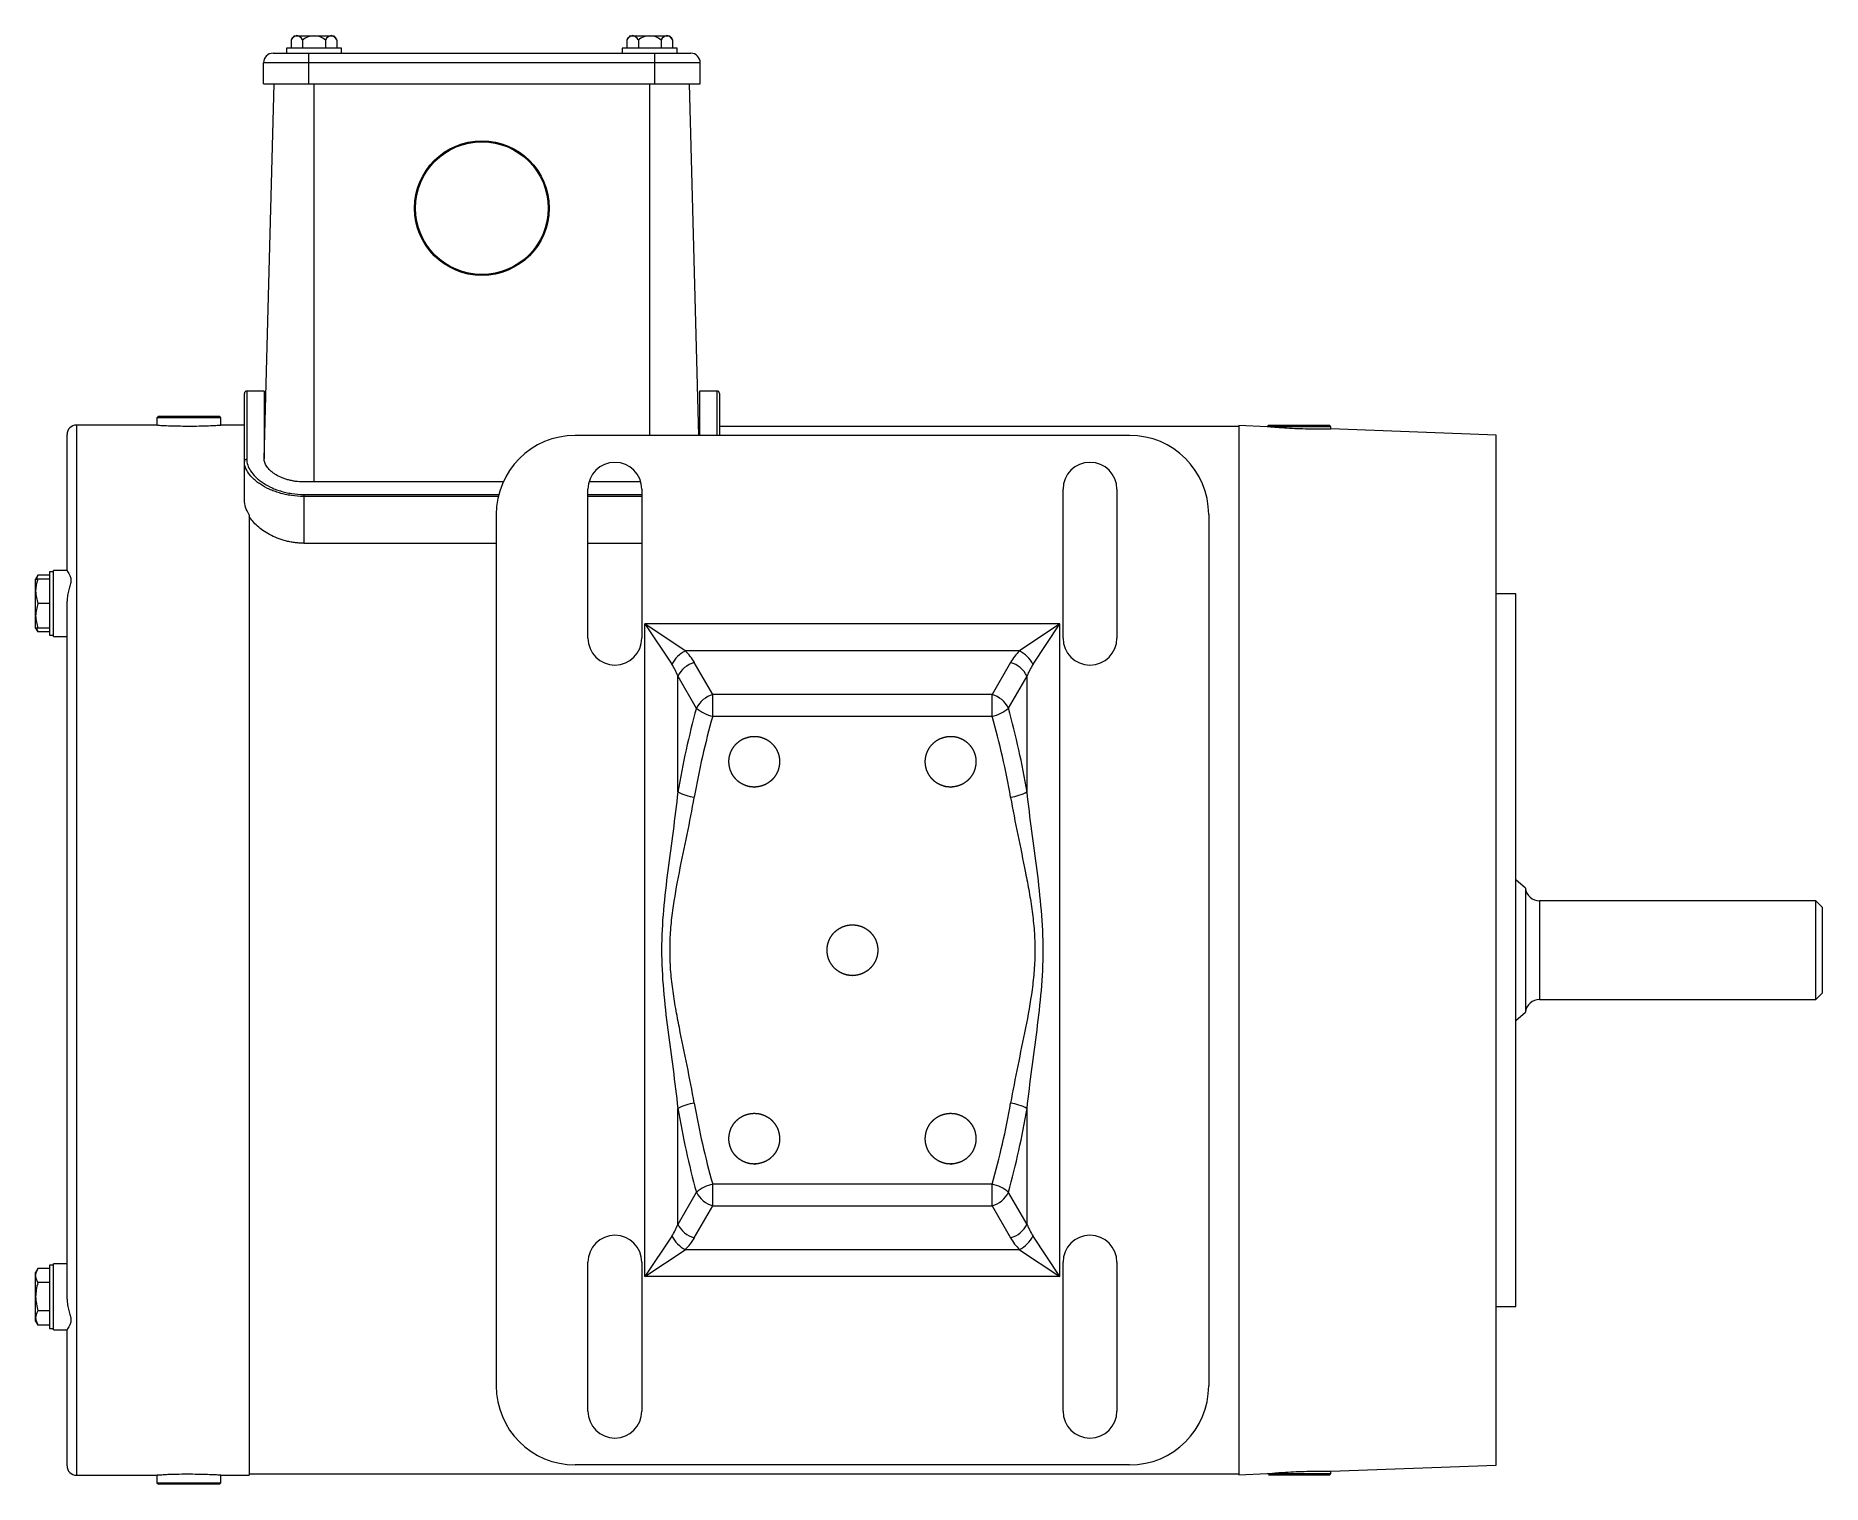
# Paper-space layout '_Bottom' of a CAD drawing. Header units: inches. Extents: x -4.5 to 6.8, y -3.4 to 5.8.
import ezdxf

# ---------------------------------------------------------------- set-up
doc = ezdxf.new("R2010")
doc.units = ezdxf.units.IN
doc.header["$MEASUREMENT"] = 0

psp = doc.layouts.new('_Bottom')

# ---------------------------------------------------------------- linework, layer by layer
at = {"color": 7, "linetype": 'Continuous', "lineweight": 15}
for p, q in [((-2.84, 5.773), (-2.59, 5.773)), ((-0.72, 5.773), (-0.47, 5.773)), ((-2.974, 5.663), (-0.336, 5.663)), ((-2.889, 5.694), (-2.889, 5.663)), ((-2.541, 5.694), (-2.889, 5.694)), ((-2.859, 5.747), (-2.859, 5.694)), ((-2.787, 5.747), (-2.787, 5.694)), ((-2.748, 5.47), (-2.748, 5.663)), ((-2.643, 5.747), (-2.643, 5.694)), ((-2.571, 5.747), (-2.571, 5.694)), ((-2.541, 5.663), (-2.541, 5.694)), ((-0.769, 5.694), (-0.769, 5.663)), ((-0.421, 5.694), (-0.769, 5.694)), ((-0.739, 5.747), (-0.739, 5.694)), ((-0.667, 5.747), (-0.667, 5.694)), ((-0.562, 5.47), (-0.562, 5.663)), ((-0.523, 5.747), (-0.523, 5.694)), ((-0.451, 5.747), (-0.451, 5.694)), ((-0.421, 5.663), (-0.421, 5.694)), ((-0.277, 5.603), (-3.034, 5.603)), ((-3.034, 5.47), (-3.034, 5.603)), ((-0.277, 5.47), (-0.277, 5.603)), ((-3.034, 5.47), (-0.277, 5.47)), ((-3.03, 3.102), (-2.967, 5.47)), ((-0.284, 3.25), (-0.343, 5.47)), ((-3.155, 2.843), (-3.155, 3.515)), ((-3.03, 3.53), (-3.14, 3.53)), ((-3.03, 3.53), (-3.03, 3.103)), ((-0.17, 3.53), (-0.28, 3.53)), ((-0.28, 3.53), (-0.28, 3.25)), ((-0.155, 3.515), (-0.155, 3.25)), ((-3.704, 3.315), (-4.215, 3.315)), ((-3.698, 3.372), (-3.707, 3.362)), ((-3.707, 3.362), (-3.707, 3.315)), ((-3.303, 3.362), (-3.707, 3.362)), ((-3.698, 3.372), (-3.312, 3.372)), ((-3.303, 3.362), (-3.312, 3.372)), ((-3.155, 3.315), (-3.304, 3.315)), ((-3.303, 3.315), (-3.303, 3.362)), ((3.125, 3.306), (-0.155, 3.306)), ((3.304, 3.305), (3.125, 3.312)), ((3.125, 3.312), (3.125, -3.312)), ((3.312, 3.315), (3.303, 3.305)), ((3.707, 3.305), (3.304, 3.305)), ((3.312, 3.315), (3.697, 3.315)), ((3.707, 3.305), (3.697, 3.315)), ((4.75, 3.252), (3.705, 3.291)), ((3.707, 3.29), (3.707, 3.305)), ((-4.275, 2.397), (-4.275, 3.255)), ((2.435, 3.25), (-1.065, 3.25)), ((4.75, -3.252), (4.75, 3.252)), ((-1.52, 2.957), (-2.78, 2.957)), ((-0.652, 2.957), (-0.978, 2.957)), ((-2.78, 2.877), (-2.78, 2.57)), ((-0.985, 1.97), (-0.985, 2.91)), ((-0.645, 2.91), (-0.645, 1.97)), ((2.015, 1.97), (2.015, 2.91)), ((2.355, 2.91), (2.355, 1.97)), ((-3.125, 2.749), (-3.125, -3.315)), ((-1.565, 2.75), (-1.565, -2.75)), ((2.935, 2.75), (2.935, -2.75)), ((-2.78, 2.57), (-1.565, 2.57)), ((-0.985, 2.57), (-0.645, 2.57)), ((-4.361, 2.388), (-4.386, 2.388)), ((-4.386, 2.388), (-4.386, 1.989)), ((-4.275, 2.397), (-4.361, 2.397)), ((-4.361, 1.98), (-4.361, 2.397)), ((-4.459, 2.367), (-4.473, 2.343)), ((-4.473, 2.034), (-4.473, 2.343)), ((-4.386, 2.367), (-4.459, 2.367)), ((-4.386, 2.343), (-4.459, 2.343)), ((-4.386, 2.188), (-4.459, 2.188)), ((-4.275, -2.203), (-4.275, 2.203)), ((4.875, 2.249), (4.75, 2.249)), ((4.875, -2.249), (4.875, 2.249)), ((-4.473, 2.034), (-4.459, 2.01)), ((-4.467, 2.034), (-4.459, 2.01)), ((-4.386, 2.034), (-4.459, 2.034)), ((-0.625, -2.06), (-0.625, 2.06)), ((-0.625, 2.06), (-0.456, 1.806)), ((-0.371, 1.891), (-0.625, 2.06)), ((1.995, 2.06), (-0.625, 2.06)), ((1.995, 2.06), (1.741, 1.891)), ((1.826, 1.806), (1.995, 2.06)), ((1.995, -2.06), (1.995, 2.06)), ((-4.386, 2.01), (-4.459, 2.01)), ((-4.386, 1.989), (-4.361, 1.989)), ((-4.361, 1.98), (-4.275, 1.98)), ((1.741, 1.891), (-0.371, 1.891)), ((-0.197, 1.614), (-0.314, 1.816)), ((1.684, 1.816), (1.567, 1.614)), ((-0.418, 0.999), (-0.418, 1.731)), ((-0.418, 1.731), (-0.301, 1.529)), ((1.671, 1.529), (1.788, 1.731)), ((1.788, 0.999), (1.788, 1.731)), ((1.567, 1.614), (-0.197, 1.614)), ((-0.197, 1.477), (-0.197, 1.614)), ((1.567, 1.477), (1.567, 1.614)), ((-0.197, 1.477), (1.567, 1.477)), ((4.935, 0.391), (4.875, 0.444)), ((4.935, 0.391), (4.935, -0.391)), ((6.769, 0.312), (5.024, 0.312)), ((6.809, 0.272), (6.769, 0.312)), ((6.769, -0.312), (6.769, 0.312)), ((6.809, 0.272), (6.809, -0.272)), ((5.024, -0.312), (6.769, -0.312)), ((6.769, -0.312), (6.809, -0.272)), ((4.875, -0.444), (4.935, -0.391)), ((-0.418, -1.731), (-0.418, -0.999)), ((1.788, -1.731), (1.788, -0.999)), ((-0.301, -1.529), (-0.418, -1.731)), ((1.567, -1.477), (-0.197, -1.477)), ((-0.197, -1.614), (-0.197, -1.477)), ((1.567, -1.614), (1.567, -1.477)), ((1.788, -1.731), (1.671, -1.529)), ((-0.314, -1.816), (-0.197, -1.614)), ((-0.197, -1.614), (1.567, -1.614)), ((1.567, -1.614), (1.684, -1.816)), ((-0.456, -1.806), (-0.625, -2.06)), ((-0.625, -2.06), (-0.371, -1.891)), ((1.741, -1.891), (-0.371, -1.891)), ((1.741, -1.891), (1.995, -2.06)), ((1.995, -2.06), (1.826, -1.806)), ((-4.459, -2.01), (-4.473, -2.034)), ((-4.386, -2.01), (-4.459, -2.01)), ((-4.361, -1.989), (-4.386, -1.989)), ((-4.386, -1.989), (-4.386, -2.388)), ((-4.275, -1.98), (-4.361, -1.98)), ((-4.361, -2.397), (-4.361, -1.98)), ((-0.985, -2.91), (-0.985, -1.97)), ((-0.645, -1.97), (-0.645, -2.91)), ((2.015, -2.91), (2.015, -1.97)), ((2.355, -1.97), (2.355, -2.91)), ((-4.473, -2.343), (-4.473, -2.034)), ((-4.386, -2.099), (-4.459, -2.099)), ((1.995, -2.06), (-0.625, -2.06)), ((4.75, -2.249), (4.875, -2.249)), ((-4.473, -2.343), (-4.459, -2.367)), ((-4.386, -2.278), (-4.459, -2.278)), ((-4.386, -2.367), (-4.459, -2.367)), ((-4.386, -2.388), (-4.361, -2.388)), ((-4.361, -2.397), (-4.275, -2.397)), ((-4.275, -3.255), (-4.275, -2.397)), ((2.435, -3.25), (-1.065, -3.25)), ((3.706, -3.29), (4.75, -3.252)), ((-4.215, -3.315), (-3.704, -3.315)), ((-3.707, -3.315), (-3.707, -3.362)), ((-3.707, -3.362), (-3.698, -3.372)), ((-3.707, -3.362), (-3.303, -3.362)), ((-3.312, -3.372), (-3.698, -3.372)), ((-3.312, -3.372), (-3.303, -3.362)), ((-3.306, -3.315), (-3.125, -3.315)), ((-3.303, -3.362), (-3.303, -3.315)), ((-3.125, -3.306), (3.125, -3.306)), ((3.125, -3.312), (3.304, -3.305)), ((3.304, -3.305), (3.707, -3.305)), ((3.697, -3.315), (3.312, -3.315)), ((3.697, -3.315), (3.707, -3.305)), ((3.707, -3.305), (3.707, -3.29))]:
    psp.add_line(p, q, dxfattribs=at)
at = {"color": 8, "linetype": 'Continuous', "lineweight": 15}
for p, q in [((-2.715, 2.957), (-2.715, 5.47)), ((-0.595, 3.25), (-0.595, 5.47)), ((-3.14, 3.53), (-3.14, 3.1)), ((-0.17, 3.25), (-0.17, 3.53)), ((-4.215, 3.315), (-4.215, -3.315)), ((-2.78, 2.877), (-1.549, 2.877)), ((-1.552, 2.865), (-2.78, 2.865)), ((-0.985, 2.877), (-0.645, 2.877)), ((-0.645, 2.865), (-0.985, 2.865)), ((5.024, 0.312), (5.024, -0.312))]:
    psp.add_line(p, q, dxfattribs=at)
at = {"color": 7, "linetype": 'Continuous', "lineweight": 15}
for radius in [0.425, 0.419]:
    psp.add_circle((-1.655, 4.685), radius, dxfattribs=at)
for centre, radius, start, end in [((-2.715, 5.663), 0.167, 138.6522, 150.0945), ((-2.818, 5.729), 0.0453, 96.9616, 156.6167), ((-2.829, 5.729), 0.0453, 23.3833, 83.0384), ((-2.715, 5.663), 0.11, 48.9984, 131.0016), ((-2.601, 5.729), 0.0453, 96.9616, 156.6167), ((-2.612, 5.729), 0.0453, 23.3833, 83.0384), ((-2.715, 5.663), 0.167, 29.9055, 41.3478), ((-0.595, 5.663), 0.167, 138.6522, 150.0945), ((-0.698, 5.729), 0.0453, 96.9616, 156.6167), ((-0.709, 5.729), 0.0453, 23.3833, 83.0384), ((-0.595, 5.663), 0.11, 48.9984, 131.0016), ((-0.481, 5.729), 0.0453, 96.9616, 156.6167), ((-0.492, 5.729), 0.0453, 23.3833, 83.0384), ((-0.595, 5.663), 0.167, 29.9055, 41.3478), ((-2.974, 5.603), 0.06, 90, 180), ((-0.336, 5.603), 0.06, 0, 90), ((-3.14, 3.515), 0.015, 90, 180), ((-0.17, 3.515), 0.015, 0, 90), ((-4.215, 3.255), 0.06, 90, 180), ((-3.015, 3.355), 0.015, 180, 236.8623), ((-0.295, 3.355), 0.015, 303.1377, 360), ((-1.065, 2.75), 0.5, 90, 180), ((2.435, 2.75), 0.5, 0, 90), ((-3.141, 3.085), 0.0142, 86.6118, 176.1539), ((-0.815, 2.91), 0.17, 0, 180), ((2.185, 2.91), 0.17, 0, 180), ((-0.815, 1.97), 0.17, 180, 0), ((2.185, 1.97), 0.17, 180, 0), ((-0.28, 1.715), 0.197, 117.2738, 152.7262), ((-0.774, 1.596), 0.381, 20.7786, 33.3797), ((-0.271, 1.657), 0.164, 105.1438, 153.3192), ((-0.625, 1.636), 0.36, 30, 45), ((1.995, 1.636), 0.36, 135, 150), ((1.641, 1.657), 0.164, 26.6808, 74.8562), ((1.65, 1.715), 0.197, 27.2738, 62.7262), ((2.144, 1.596), 0.381, 146.6203, 159.2214), ((-0.154, 1.455), 0.164, 105.1438, 153.3192), ((1.524, 1.455), 0.164, 26.6808, 74.8562), ((4.888, 0.106), 5.38, 164.6697, 170.4489), ((4.659, 0.099), 5.048, 164.158, 170.1193), ((-0.159, 1.683), 0.209, 227.4903, 259.6621), ((1.529, 1.683), 0.209, 280.3379, 312.5097), ((-3.289, 0.099), 5.048, 9.8807, 15.842), ((-3.518, 0.106), 5.38, 9.5511, 15.3303), ((-0.28, 1.245), 0.281, 240.8157, 263.2012), ((1.65, 1.245), 0.281, 276.7988, 299.1843), ((5.024, 0.402), 0.09, 187.4616, 270), ((5.024, -0.402), 0.09, 90, 172.5384), ((-0.28, -1.245), 0.281, 96.7988, 119.1843), ((4.888, -0.106), 5.38, 189.5511, 195.3303), ((4.659, -0.099), 5.048, 189.8807, 195.842), ((-3.289, -0.099), 5.048, 344.158, 350.1193), ((-3.518, -0.106), 5.38, 344.6697, 350.4489), ((1.65, -1.245), 0.281, 60.8157, 83.2012), ((-0.159, -1.683), 0.209, 100.3379, 132.5097), ((-0.154, -1.455), 0.164, 206.6808, 254.8562), ((1.529, -1.683), 0.209, 47.4903, 79.6621), ((1.524, -1.455), 0.164, 285.1438, 333.3192), ((-0.815, -1.97), 0.17, 0, 180), ((-0.774, -1.596), 0.381, 326.6203, 339.2214), ((-0.271, -1.657), 0.164, 206.6808, 254.8562), ((1.641, -1.657), 0.164, 285.1438, 333.3192), ((2.144, -1.596), 0.381, 200.7786, 213.3797), ((2.185, -1.97), 0.17, 0, 180), ((-0.28, -1.715), 0.197, 207.2738, 242.7262), ((-0.625, -1.636), 0.36, 315, 330), ((1.995, -1.636), 0.36, 210, 225), ((1.65, -1.715), 0.197, 297.2738, 332.7262), ((-1.065, -2.75), 0.5, 180, 270), ((2.435, -2.75), 0.5, 270, 0), ((-0.815, -2.91), 0.17, 180, 0), ((2.185, -2.91), 0.17, 180, 0), ((-4.215, -3.255), 0.06, 180, 270)]:
    psp.add_arc(centre, radius, start, end, dxfattribs=at)
for points, knots in [([(-3.704, 3.315), (-3.704, 3.315), (-3.704, 3.315), (-3.68, 3.313), (-3.656, 3.312), (-3.646, 3.312)], [0, 0, 0, 0, 0.306025, 0.729308, 1, 1, 1, 1]), ([(-3.646, 3.312), (-3.629, 3.311), (-3.593, 3.31), (-3.526, 3.309), (-3.457, 3.309), (-3.393, 3.311), (-3.343, 3.313), (-3.309, 3.315), (-3.306, 3.315), (-3.304, 3.315)], [0, 0, 0, 0, 0.143813, 0.287631, 0.431304, 0.574889, 0.718637, 0.862517, 1, 1, 1, 1]), ([(3.705, 3.29), (3.705, 3.29), (3.708, 3.29), (3.691, 3.29), (3.653, 3.289), (3.596, 3.289), (3.53, 3.291), (3.461, 3.293), (3.404, 3.297), (3.357, 3.3), (3.321, 3.303), (3.307, 3.305), (3.304, 3.305), (3.304, 3.305)], [0, 0, 0, 0, 0.032949, 0.143647, 0.254369, 0.36514, 0.475867, 0.586548, 0.697382, 0.768849, 0.879645, 0.990456, 1, 1, 1, 1]), ([(-2.78, 2.865), (-2.807, 2.865), (-2.833, 2.867), (-2.871, 2.872), (-2.884, 2.875), (-2.909, 2.88), (-2.921, 2.883), (-2.944, 2.89), (-2.956, 2.894), (-2.977, 2.902), (-2.988, 2.906), (-3.019, 2.92), (-3.037, 2.93), (-3.062, 2.947), (-3.07, 2.952), (-3.084, 2.964), (-3.091, 2.97), (-3.11, 2.987), (-3.12, 3), (-3.138, 3.025), (-3.144, 3.037), (-3.153, 3.062), (-3.155, 3.074), (-3.155, 3.086)], [0, 0, 0, 0, 0.125, 0.125, 0.1875, 0.1875, 0.25, 0.25, 0.3125, 0.3125, 0.375, 0.375, 0.5, 0.5, 0.5625, 0.5625, 0.625, 0.625, 0.75, 0.75, 0.875, 0.875, 1, 1, 1, 1]), ([(-3.14, 3.1), (-3.14, 3.087), (-3.138, 3.075), (-3.13, 3.05), (-3.124, 3.038), (-3.107, 3.013), (-3.097, 3.001), (-3.079, 2.983), (-3.073, 2.977), (-3.059, 2.966), (-3.051, 2.96), (-3.027, 2.943), (-3.01, 2.933), (-2.981, 2.919), (-2.971, 2.915), (-2.95, 2.906), (-2.939, 2.903), (-2.916, 2.896), (-2.905, 2.893), (-2.881, 2.887), (-2.868, 2.885), (-2.831, 2.879), (-2.806, 2.877), (-2.78, 2.877)], [0, 0, 0, 0, 0.125, 0.125, 0.25, 0.25, 0.375, 0.375, 0.4375, 0.4375, 0.5, 0.5, 0.625, 0.625, 0.6875, 0.6875, 0.75, 0.75, 0.8125, 0.8125, 0.875, 0.875, 1, 1, 1, 1]), ([(-2.78, 2.957), (-2.798, 2.957), (-2.815, 2.958), (-2.841, 2.961), (-2.849, 2.963), (-2.866, 2.966), (-2.874, 2.968), (-2.89, 2.973), (-2.897, 2.975), (-2.912, 2.98), (-2.919, 2.983), (-2.939, 2.992), (-2.951, 2.999), (-2.968, 3.01), (-2.973, 3.013), (-2.983, 3.021), (-2.988, 3.025), (-3, 3.037), (-3.007, 3.045), (-3.019, 3.061), (-3.023, 3.07), (-3.029, 3.087), (-3.03, 3.095), (-3.03, 3.103)], [0, 0, 0, 0, 0.125, 0.125, 0.1875, 0.1875, 0.25, 0.25, 0.3125, 0.3125, 0.375, 0.375, 0.5, 0.5, 0.5625, 0.5625, 0.625, 0.625, 0.75, 0.75, 0.875, 0.875, 1, 1, 1, 1]), ([(-3.125, 2.749), (-3.135, 2.765), (-3.142, 2.781), (-3.152, 2.812), (-3.155, 2.828), (-3.155, 2.843)], [0, 0, 0, 0, 0.5, 0.5, 1, 1, 1, 1]), ([(-2.78, 2.57), (-2.79, 2.57), (-2.8, 2.57), (-2.82, 2.571), (-2.829, 2.572), (-2.849, 2.575), (-2.858, 2.576), (-2.877, 2.58), (-2.887, 2.582), (-2.914, 2.589), (-2.932, 2.595), (-2.965, 2.608), (-2.981, 2.616), (-3.011, 2.632), (-3.025, 2.64), (-3.05, 2.658), (-3.062, 2.668), (-3.094, 2.697), (-3.112, 2.718), (-3.125, 2.739)], [0, 0, 0, 0, 0.0625, 0.0625, 0.125, 0.125, 0.1875, 0.1875, 0.25, 0.25, 0.375, 0.375, 0.5, 0.5, 0.625, 0.625, 0.75, 0.75, 1, 1, 1, 1]), ([(-4.275, 2.397), (-4.275, 2.396), (-4.273, 2.394), (-4.269, 2.387), (-4.266, 2.383), (-4.26, 2.373), (-4.257, 2.367), (-4.252, 2.353), (-4.25, 2.345), (-4.25, 2.332), (-4.251, 2.327), (-4.252, 2.317), (-4.253, 2.312), (-4.257, 2.297), (-4.26, 2.286), (-4.266, 2.264), (-4.269, 2.252), (-4.273, 2.228), (-4.275, 2.215), (-4.275, 2.203)], [0, 0, 0, 0, 0.125, 0.125, 0.25, 0.25, 0.375, 0.375, 0.5, 0.5, 0.5625, 0.5625, 0.625, 0.625, 0.75, 0.75, 0.875, 0.875, 1, 1, 1, 1]), ([(-4.473, 2.343), (-4.473, 2.343), (-4.471, 2.343), (-4.466, 2.343), (-4.463, 2.343), (-4.459, 2.343)], [0, 0, 0, 0, 0.5, 0.5, 1, 1, 1, 1]), ([(-4.473, 2.266), (-4.473, 2.253), (-4.471, 2.239), (-4.466, 2.214), (-4.463, 2.201), (-4.459, 2.188)], [0, 0, 0, 0, 0.5, 0.5, 1, 1, 1, 1]), ([(-4.459, 2.367), (-4.46, 2.364), (-4.465, 2.356), (-4.466, 2.348), (-4.467, 2.343)], [0, 0, 0, 0, 0.38197, 1, 1, 1, 1]), ([(-4.459, 2.188), (-4.463, 2.176), (-4.466, 2.163), (-4.471, 2.137), (-4.473, 2.124), (-4.473, 2.111)], [0, 0, 0, 0, 0.5, 0.5, 1, 1, 1, 1]), ([(-4.473, 2.111), (-4.473, 2.098), (-4.471, 2.085), (-4.466, 2.059), (-4.463, 2.047), (-4.459, 2.034)], [0, 0, 0, 0, 0.5, 0.5, 1, 1, 1, 1]), ([(0.076, 1.03), (0.054, 1.03), (0.043, 1.031), (0.022, 1.035), (0.012, 1.039), (-0.008, 1.047), (-0.017, 1.052), (-0.035, 1.064), (-0.043, 1.071), (-0.058, 1.087), (-0.064, 1.095), (-0.075, 1.112), (-0.08, 1.122), (-0.088, 1.141), (-0.09, 1.151), (-0.094, 1.171), (-0.095, 1.181), (-0.095, 1.201), (-0.094, 1.211), (-0.09, 1.231), (-0.087, 1.241), (-0.079, 1.26), (-0.075, 1.269), (-0.063, 1.286), (-0.057, 1.294), (-0.035, 1.316), (-0.018, 1.329), (0.012, 1.341), (0.022, 1.344), (0.043, 1.349), (0.054, 1.35), (0.076, 1.35), (0.086, 1.349), (0.108, 1.345), (0.118, 1.341), (0.138, 1.333), (0.147, 1.328), (0.164, 1.316), (0.172, 1.309), (0.187, 1.294), (0.193, 1.286), (0.205, 1.269), (0.209, 1.26), (0.217, 1.241), (0.22, 1.231), (0.224, 1.211), (0.225, 1.201), (0.225, 1.181), (0.224, 1.171), (0.22, 1.151), (0.218, 1.141), (0.21, 1.122), (0.205, 1.112), (0.194, 1.095), (0.188, 1.087), (0.173, 1.071), (0.165, 1.065), (0.148, 1.053), (0.138, 1.047), (0.118, 1.039), (0.108, 1.036), (0.087, 1.031), (0.076, 1.03), (0.054, 1.03)], [-0.03125, -0.03125, 0, 0, 0.03125, 0.03125, 0.0625, 0.0625, 0.09375, 0.09375, 0.125, 0.125, 0.15625, 0.15625, 0.1875, 0.1875, 0.21875, 0.21875, 0.25, 0.25, 0.28125, 0.28125, 0.3125, 0.3125, 0.34375, 0.34375, 0.375, 0.375, 0.4375, 0.4375, 0.46875, 0.46875, 0.5, 0.5, 0.53125, 0.53125, 0.5625, 0.5625, 0.59375, 0.59375, 0.625, 0.625, 0.65625, 0.65625, 0.6875, 0.6875, 0.71875, 0.71875, 0.75, 0.75, 0.78125, 0.78125, 0.8125, 0.8125, 0.84375, 0.84375, 0.875, 0.875, 0.90625, 0.90625, 0.9375, 0.9375, 0.96875, 0.96875, 1, 1, 1.03125, 1.03125]), ([(1.316, 1.03), (1.294, 1.03), (1.283, 1.031), (1.262, 1.035), (1.252, 1.039), (1.232, 1.047), (1.223, 1.052), (1.205, 1.064), (1.197, 1.071), (1.182, 1.087), (1.176, 1.095), (1.165, 1.112), (1.16, 1.122), (1.152, 1.141), (1.15, 1.151), (1.146, 1.171), (1.145, 1.181), (1.145, 1.201), (1.146, 1.211), (1.15, 1.231), (1.153, 1.241), (1.161, 1.26), (1.165, 1.269), (1.177, 1.286), (1.183, 1.294), (1.205, 1.316), (1.222, 1.329), (1.252, 1.341), (1.262, 1.344), (1.283, 1.349), (1.294, 1.35), (1.316, 1.35), (1.326, 1.349), (1.348, 1.345), (1.358, 1.341), (1.378, 1.333), (1.387, 1.328), (1.404, 1.316), (1.412, 1.309), (1.427, 1.294), (1.433, 1.286), (1.445, 1.269), (1.449, 1.26), (1.457, 1.241), (1.46, 1.231), (1.464, 1.211), (1.465, 1.201), (1.465, 1.181), (1.464, 1.171), (1.46, 1.151), (1.458, 1.141), (1.45, 1.122), (1.445, 1.112), (1.434, 1.095), (1.428, 1.087), (1.413, 1.071), (1.405, 1.065), (1.388, 1.053), (1.378, 1.047), (1.358, 1.039), (1.348, 1.036), (1.327, 1.031), (1.316, 1.03), (1.294, 1.03)], [-0.03125, -0.03125, 0, 0, 0.03125, 0.03125, 0.0625, 0.0625, 0.09375, 0.09375, 0.125, 0.125, 0.15625, 0.15625, 0.1875, 0.1875, 0.21875, 0.21875, 0.25, 0.25, 0.28125, 0.28125, 0.3125, 0.3125, 0.34375, 0.34375, 0.375, 0.375, 0.4375, 0.4375, 0.46875, 0.46875, 0.5, 0.5, 0.53125, 0.53125, 0.5625, 0.5625, 0.59375, 0.59375, 0.625, 0.625, 0.65625, 0.65625, 0.6875, 0.6875, 0.71875, 0.71875, 0.75, 0.75, 0.78125, 0.78125, 0.8125, 0.8125, 0.84375, 0.84375, 0.875, 0.875, 0.90625, 0.90625, 0.9375, 0.9375, 0.96875, 0.96875, 1, 1, 1.03125, 1.03125]), ([(-0.418, 0.999), (-0.427, 0.917), (-0.437, 0.835), (-0.459, 0.669), (-0.47, 0.587), (-0.491, 0.421), (-0.501, 0.337), (-0.516, 0.17), (-0.52, 0.086), (-0.52, -0.083), (-0.516, -0.167), (-0.501, -0.335), (-0.492, -0.419), (-0.471, -0.586), (-0.459, -0.669), (-0.437, -0.834), (-0.427, -0.917), (-0.418, -0.999)], [0, 0, 0, 0, 0.125, 0.125, 0.25, 0.25, 0.375, 0.375, 0.5, 0.5, 0.625, 0.625, 0.75, 0.75, 0.875, 0.875, 1, 1, 1, 1]), ([(-0.314, -0.965), (-0.327, -0.887), (-0.343, -0.808), (-0.376, -0.649), (-0.392, -0.569), (-0.416, -0.449), (-0.424, -0.408), (-0.438, -0.327), (-0.445, -0.286), (-0.455, -0.204), (-0.46, -0.163), (-0.466, -0.08), (-0.467, -0.039), (-0.467, 0.024), (-0.467, 0.045), (-0.465, 0.086), (-0.464, 0.107), (-0.459, 0.168), (-0.455, 0.209), (-0.438, 0.331), (-0.424, 0.411), (-0.392, 0.571), (-0.375, 0.65), (-0.343, 0.809), (-0.327, 0.887), (-0.314, 0.965)], [0, 0, 0, 0, 0.125, 0.125, 0.25, 0.25, 0.3125, 0.3125, 0.375, 0.375, 0.4375, 0.4375, 0.5, 0.5, 0.53125, 0.53125, 0.5625, 0.5625, 0.625, 0.625, 0.75, 0.75, 0.875, 0.875, 1, 1, 1, 1]), ([(1.684, 0.965), (1.697, 0.887), (1.713, 0.808), (1.746, 0.649), (1.762, 0.569), (1.786, 0.449), (1.794, 0.408), (1.808, 0.327), (1.815, 0.286), (1.825, 0.204), (1.83, 0.163), (1.836, 0.08), (1.837, 0.039), (1.837, -0.024), (1.837, -0.045), (1.835, -0.086), (1.834, -0.107), (1.829, -0.168), (1.825, -0.209), (1.808, -0.331), (1.794, -0.411), (1.762, -0.571), (1.745, -0.65), (1.713, -0.809), (1.697, -0.887), (1.684, -0.965)], [0, 0, 0, 0, 0.125, 0.125, 0.25, 0.25, 0.3125, 0.3125, 0.375, 0.375, 0.4375, 0.4375, 0.5, 0.5, 0.53125, 0.53125, 0.5625, 0.5625, 0.625, 0.625, 0.75, 0.75, 0.875, 0.875, 1, 1, 1, 1]), ([(1.788, -0.999), (1.797, -0.917), (1.807, -0.835), (1.829, -0.669), (1.84, -0.587), (1.861, -0.421), (1.871, -0.337), (1.886, -0.17), (1.89, -0.086), (1.89, 0.083), (1.886, 0.167), (1.871, 0.335), (1.862, 0.419), (1.841, 0.586), (1.829, 0.669), (1.807, 0.834), (1.797, 0.917), (1.788, 0.999)], [0, 0, 0, 0, 0.125, 0.125, 0.25, 0.25, 0.375, 0.375, 0.5, 0.5, 0.625, 0.625, 0.75, 0.75, 0.875, 0.875, 1, 1, 1, 1]), ([(0.696, -0.16), (0.674, -0.16), (0.664, -0.159), (0.644, -0.155), (0.633, -0.152), (0.614, -0.144), (0.605, -0.139), (0.587, -0.127), (0.579, -0.121), (0.564, -0.106), (0.558, -0.098), (0.546, -0.08), (0.541, -0.071), (0.533, -0.052), (0.53, -0.042), (0.526, -0.021), (0.525, -0.011), (0.525, 0.01), (0.526, 0.021), (0.53, 0.041), (0.533, 0.051), (0.541, 0.071), (0.546, 0.08), (0.558, 0.098), (0.564, 0.106), (0.579, 0.121), (0.587, 0.127), (0.605, 0.139), (0.614, 0.144), (0.633, 0.152), (0.643, 0.155), (0.664, 0.159), (0.675, 0.16), (0.695, 0.16), (0.706, 0.159), (0.726, 0.155), (0.737, 0.152), (0.756, 0.144), (0.765, 0.139), (0.783, 0.127), (0.791, 0.121), (0.805, 0.106), (0.812, 0.098), (0.824, 0.08), (0.829, 0.071), (0.837, 0.052), (0.84, 0.042), (0.844, 0.021), (0.845, 0.011), (0.845, -0.01), (0.844, -0.021), (0.84, -0.041), (0.837, -0.051), (0.829, -0.071), (0.824, -0.08), (0.812, -0.097), (0.806, -0.106), (0.791, -0.12), (0.783, -0.127), (0.765, -0.139), (0.756, -0.144), (0.737, -0.152), (0.727, -0.155), (0.706, -0.159), (0.696, -0.16), (0.674, -0.16)], [-0.03125, -0.03125, 0, 0, 0.03125, 0.03125, 0.0625, 0.0625, 0.09375, 0.09375, 0.125, 0.125, 0.15625, 0.15625, 0.1875, 0.1875, 0.21875, 0.21875, 0.25, 0.25, 0.28125, 0.28125, 0.3125, 0.3125, 0.34375, 0.34375, 0.375, 0.375, 0.40625, 0.40625, 0.4375, 0.4375, 0.46875, 0.46875, 0.5, 0.5, 0.53125, 0.53125, 0.5625, 0.5625, 0.59375, 0.59375, 0.625, 0.625, 0.65625, 0.65625, 0.6875, 0.6875, 0.71875, 0.71875, 0.75, 0.75, 0.78125, 0.78125, 0.8125, 0.8125, 0.84375, 0.84375, 0.875, 0.875, 0.90625, 0.90625, 0.9375, 0.9375, 0.96875, 0.96875, 1, 1, 1.03125, 1.03125]), ([(0.076, -1.35), (0.054, -1.35), (0.043, -1.349), (0.022, -1.345), (0.012, -1.341), (-0.008, -1.333), (-0.017, -1.328), (-0.034, -1.316), (-0.042, -1.309), (-0.057, -1.294), (-0.063, -1.286), (-0.075, -1.269), (-0.079, -1.26), (-0.087, -1.241), (-0.09, -1.231), (-0.094, -1.211), (-0.095, -1.201), (-0.095, -1.181), (-0.094, -1.171), (-0.09, -1.151), (-0.088, -1.141), (-0.08, -1.122), (-0.075, -1.112), (-0.064, -1.095), (-0.058, -1.087), (-0.043, -1.071), (-0.035, -1.065), (-0.017, -1.052), (-0.008, -1.047), (0.012, -1.039), (0.022, -1.036), (0.043, -1.031), (0.054, -1.03), (0.076, -1.03), (0.086, -1.031), (0.108, -1.035), (0.118, -1.039), (0.138, -1.047), (0.147, -1.052), (0.165, -1.064), (0.173, -1.071), (0.187, -1.086), (0.194, -1.095), (0.205, -1.112), (0.21, -1.121), (0.218, -1.141), (0.22, -1.151), (0.224, -1.171), (0.225, -1.181), (0.225, -1.201), (0.224, -1.211), (0.22, -1.231), (0.217, -1.241), (0.209, -1.26), (0.205, -1.269), (0.193, -1.286), (0.187, -1.294), (0.172, -1.309), (0.165, -1.316), (0.147, -1.328), (0.138, -1.333), (0.118, -1.341), (0.108, -1.344), (0.087, -1.349), (0.076, -1.35), (0.054, -1.35)], [-0.03125, -0.03125, 0, 0, 0.03125, 0.03125, 0.0625, 0.0625, 0.09375, 0.09375, 0.125, 0.125, 0.15625, 0.15625, 0.1875, 0.1875, 0.21875, 0.21875, 0.25, 0.25, 0.28125, 0.28125, 0.3125, 0.3125, 0.34375, 0.34375, 0.375, 0.375, 0.40625, 0.40625, 0.4375, 0.4375, 0.46875, 0.46875, 0.5, 0.5, 0.53125, 0.53125, 0.5625, 0.5625, 0.59375, 0.59375, 0.625, 0.625, 0.65625, 0.65625, 0.6875, 0.6875, 0.71875, 0.71875, 0.75, 0.75, 0.78125, 0.78125, 0.8125, 0.8125, 0.84375, 0.84375, 0.875, 0.875, 0.90625, 0.90625, 0.9375, 0.9375, 0.96875, 0.96875, 1, 1, 1.03125, 1.03125]), ([(1.316, -1.35), (1.294, -1.35), (1.283, -1.349), (1.262, -1.345), (1.252, -1.341), (1.232, -1.333), (1.223, -1.328), (1.206, -1.316), (1.198, -1.309), (1.183, -1.294), (1.177, -1.286), (1.165, -1.269), (1.161, -1.26), (1.153, -1.241), (1.15, -1.231), (1.146, -1.211), (1.145, -1.201), (1.145, -1.181), (1.146, -1.171), (1.15, -1.151), (1.152, -1.141), (1.16, -1.122), (1.165, -1.112), (1.176, -1.095), (1.182, -1.087), (1.197, -1.071), (1.205, -1.065), (1.223, -1.052), (1.232, -1.047), (1.252, -1.039), (1.262, -1.036), (1.283, -1.031), (1.294, -1.03), (1.316, -1.03), (1.326, -1.031), (1.348, -1.035), (1.358, -1.039), (1.378, -1.047), (1.387, -1.052), (1.405, -1.064), (1.413, -1.071), (1.427, -1.086), (1.434, -1.095), (1.445, -1.112), (1.45, -1.121), (1.458, -1.141), (1.46, -1.151), (1.464, -1.171), (1.465, -1.181), (1.465, -1.201), (1.464, -1.211), (1.46, -1.231), (1.457, -1.241), (1.449, -1.26), (1.445, -1.269), (1.433, -1.286), (1.427, -1.294), (1.412, -1.309), (1.405, -1.316), (1.387, -1.328), (1.378, -1.333), (1.358, -1.341), (1.348, -1.344), (1.327, -1.349), (1.316, -1.35), (1.294, -1.35)], [-0.03125, -0.03125, 0, 0, 0.03125, 0.03125, 0.0625, 0.0625, 0.09375, 0.09375, 0.125, 0.125, 0.15625, 0.15625, 0.1875, 0.1875, 0.21875, 0.21875, 0.25, 0.25, 0.28125, 0.28125, 0.3125, 0.3125, 0.34375, 0.34375, 0.375, 0.375, 0.40625, 0.40625, 0.4375, 0.4375, 0.46875, 0.46875, 0.5, 0.5, 0.53125, 0.53125, 0.5625, 0.5625, 0.59375, 0.59375, 0.625, 0.625, 0.65625, 0.65625, 0.6875, 0.6875, 0.71875, 0.71875, 0.75, 0.75, 0.78125, 0.78125, 0.8125, 0.8125, 0.84375, 0.84375, 0.875, 0.875, 0.90625, 0.90625, 0.9375, 0.9375, 0.96875, 0.96875, 1, 1, 1.03125, 1.03125]), ([(-4.473, -2.055), (-4.473, -2.047), (-4.471, -2.04), (-4.466, -2.025), (-4.463, -2.018), (-4.459, -2.01)], [0, 0, 0, 0, 0.5, 0.5, 1, 1, 1, 1]), ([(-4.459, -2.099), (-4.463, -2.092), (-4.466, -2.085), (-4.471, -2.07), (-4.473, -2.062), (-4.473, -2.055)], [0, 0, 0, 0, 0.5, 0.5, 1, 1, 1, 1]), ([(-4.473, -2.188), (-4.473, -2.204), (-4.471, -2.219), (-4.466, -2.248), (-4.463, -2.263), (-4.459, -2.278)], [0, 0, 0, 0, 0.5, 0.5, 1, 1, 1, 1]), ([(-4.275, -2.203), (-4.275, -2.215), (-4.273, -2.228), (-4.269, -2.252), (-4.266, -2.264), (-4.26, -2.286), (-4.257, -2.297), (-4.252, -2.317), (-4.25, -2.327), (-4.25, -2.34), (-4.251, -2.345), (-4.252, -2.353), (-4.253, -2.356), (-4.257, -2.367), (-4.26, -2.373), (-4.266, -2.383), (-4.269, -2.387), (-4.273, -2.394), (-4.275, -2.396), (-4.275, -2.397)], [0, 0, 0, 0, 0.125, 0.125, 0.25, 0.25, 0.375, 0.375, 0.5, 0.5, 0.5625, 0.5625, 0.625, 0.625, 0.75, 0.75, 0.875, 0.875, 1, 1, 1, 1]), ([(-4.473, -2.322), (-4.473, -2.33), (-4.471, -2.337), (-4.466, -2.352), (-4.463, -2.359), (-4.459, -2.367)], [0, 0, 0, 0, 0.5, 0.5, 1, 1, 1, 1]), ([(-3.646, -3.312), (-3.661, -3.313), (-3.689, -3.314), (-3.707, -3.315), (-3.705, -3.315), (-3.704, -3.315)], [0, 0, 0, 0, 0.424038, 0.848098, 1, 1, 1, 1]), ([(-3.306, -3.315), (-3.305, -3.315), (-3.302, -3.315), (-3.321, -3.314), (-3.359, -3.312), (-3.415, -3.31), (-3.482, -3.309), (-3.55, -3.309), (-3.607, -3.31), (-3.635, -3.311), (-3.646, -3.312)], [0, 0, 0, 0, 0.046743, 0.19008, 0.33352, 0.477235, 0.621017, 0.764615, 0.908115, 1, 1, 1, 1]), ([(3.304, -3.305), (3.305, -3.305), (3.31, -3.305), (3.33, -3.303), (3.369, -3.299), (3.419, -3.296), (3.486, -3.292), (3.555, -3.29), (3.618, -3.289), (3.669, -3.29), (3.701, -3.29), (3.705, -3.29), (3.706, -3.29)], [0, 0, 0, 0, 0.050916, 0.161169, 0.231538, 0.342711, 0.453887, 0.564938, 0.675717, 0.786416, 0.897184, 1, 1, 1, 1])]:
    psp.add_open_spline(points, degree=3, knots=knots, dxfattribs=at)
for points in [[(-4.459, 2.343), (-4.467, 2.318), (-4.473, 2.292), (-4.473, 2.266)], [(-4.459, 2.034), (-4.467, 2.034), (-4.473, 2.034), (-4.473, 2.034)], [(-4.459, -2.099), (-4.467, -2.129), (-4.473, -2.158), (-4.473, -2.188)], [(-4.459, -2.278), (-4.467, -2.292), (-4.473, -2.307), (-4.473, -2.322)]]:
    psp.add_open_spline(points, degree=3, dxfattribs=at)

doc.saveas('drawing.dxf')
